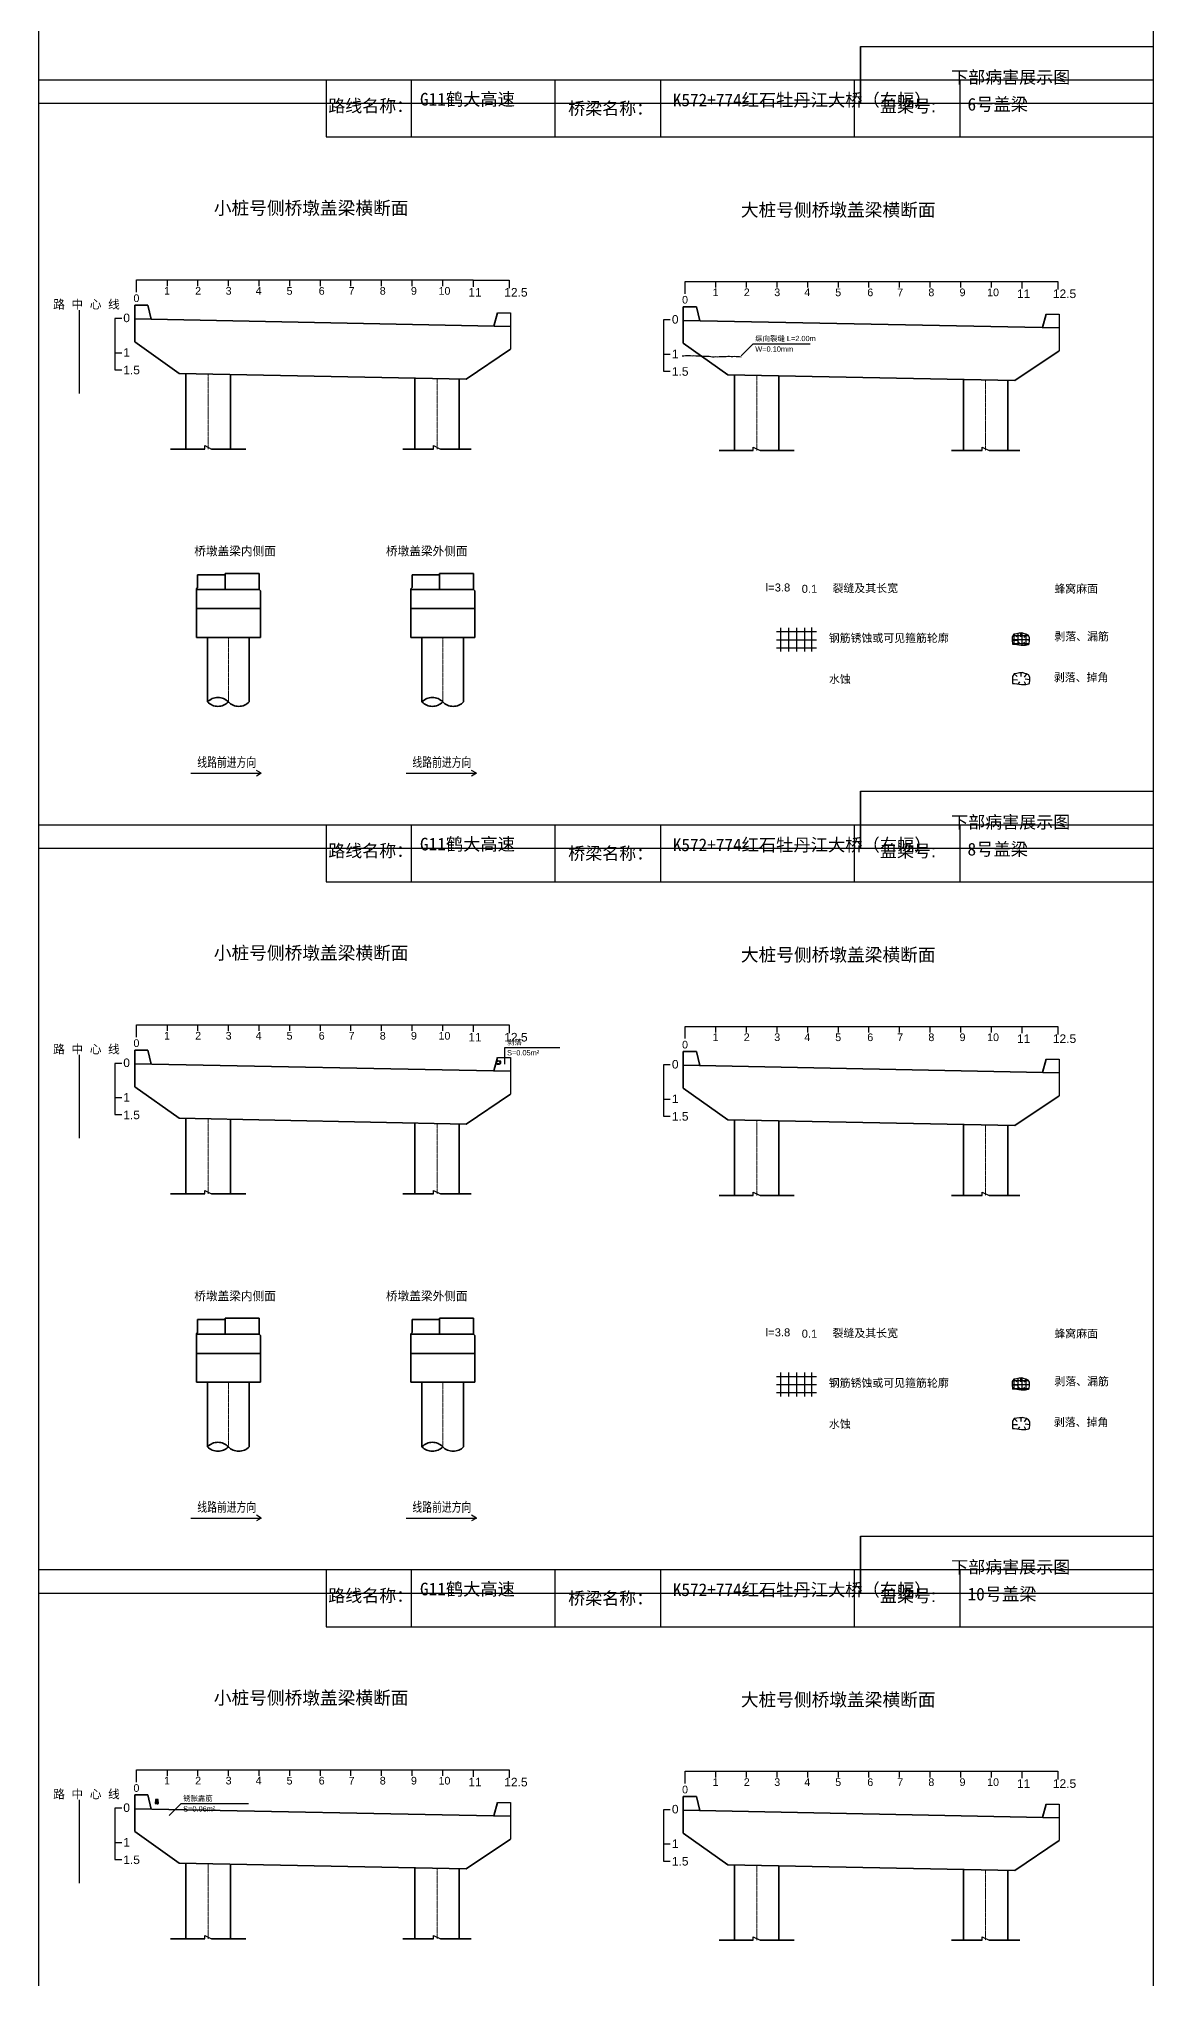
# Model space of a CAD drawing. Header units: millimetres. Extents: x 0 to 528, y -3530 to 23.
# Drawn here: x 0 to 528, y -2653 to -1734 of the extents above; entities that cross this region are included whole.
import ezdxf
from ezdxf.enums import TextEntityAlignment as Align

# ---------------------------------------------------------------- set-up
doc = ezdxf.new("R2010")
doc.units = ezdxf.units.MM
doc.linetypes.add('EBG_CENTER', pattern=[1.1, 0.8, -0.15, 0, -0.15])
doc.layers.add('Center', color=3, linetype='EBG_CENTER', lineweight=18)
doc.layers.add('中粗实线', color=4, linetype='Continuous', lineweight=35)
for name, color, linetype in [('图层1', 7, 'Continuous'), ('文字', 1, 'Continuous'), ('病害', 5, 'Continuous')]:
    doc.layers.add(name, color=color, linetype=linetype)
doc.styles.add('HAN', font='', dxfattribs={"width": 0.75})
doc.styles.get("Standard").update_dxf_attribs({"font": 'arial.ttf'})
doc.styles.get('HAN').set_extended_font_data('SimSun')

# ---------------------------------------------------------------- blocks, each defined once
blk = doc.blocks.new('88888')
for p, q in [((1243.215, -3599.279), (1245.415, -3599.279)), ((1245.415, -3599.279), (1245.261, -3599.19)), ((1245.415, -3599.279), (1245.261, -3599.367))]:
    blk.add_line(p, q)
at = {"layer": '文字', "color": 0, "style": 'HAN', "width": 0.75}
blk.add_text('线路前进方向', height=0.3, dxfattribs=at).set_placement((1244.335, -3599.082), align=Align.CENTER)
blk = doc.blocks.new('adfsd')
at = {"lineweight": -2, "ltscale": 0.5}
for p, q in [((1140.876, -3083.768), (1140.94, -3083.769)), ((1140.897, -3083.694), (1140.936, -3083.729)), ((1140.948, -3083.824), (1140.969, -3083.796)), ((1140.983, -3083.682), (1140.981, -3083.729)), ((1141.053, -3083.694), (1141.022, -3083.735)), ((1141.045, -3083.83), (1141.028, -3083.796)), ((1141.094, -3083.772), (1141.036, -3083.763))]:
    blk.add_line(p, q, dxfattribs=at)
blk.add_lwpolyline([(1141, -3083.682), (1140.967, -3083.682), (1140.934, -3083.69), (1140.897, -3083.694), (1140.876, -3083.727), (1140.876, -3083.768), (1140.88, -3083.818), (1140.905, -3083.818), (1140.991, -3083.83), (1141.045, -3083.83), (1141.078, -3083.822), (1141.09, -3083.814), (1141.094, -3083.772), (1141.094, -3083.735), (1141.078, -3083.707), (1141.053, -3083.694), (1141.033, -3083.69), (1141, -3083.678)], dxfattribs=at)

msp = doc.modelspace()

# ---------------------------------------------------------------- linework, layer by layer
at = {"color": 0}
for p, q in [((0, -1765), (0, -1400.76)), ((528.29, -1400.76), (528.29, -1765)), ((389.48, -1765), (389.48, -1737.92)), ((389.48, -1737.92), (528.29, -1737.92)), ((0, -1753.76), (528.29, -1753.76)), ((0, -2118), (0, -1753.76)), ((136.28, -1753.76), (136.28, -1780.84)), ((244.69, -1753.76), (244.69, -1780.84)), ((386.49, -1753.76), (386.49, -1780.84)), ((436.57, -1753.82), (436.57, -1780.9)), ((528.29, -1753.76), (528.29, -2118)), ((528.29, -1765), (0, -1765)), ((136.28, -1780.84), (528.29, -1780.84)), ((46.28, -1854.4), (46.28, -1848.6)), ((46.28, -1848.6), (60.79, -1848.6)), ((60.79, -1848.6), (60.79, -1851.5)), ((60.79, -1848.6), (75.3, -1848.6)), ((75.3, -1848.6), (89.8, -1848.6)), ((75.3, -1848.6), (75.3, -1851.5)), ((89.8, -1848.6), (104.31, -1848.6)), ((89.8, -1848.6), (89.8, -1851.5)), ((104.31, -1848.6), (118.82, -1848.6)), ((104.31, -1848.6), (104.31, -1851.5)), ((118.82, -1848.6), (133.32, -1848.6)), ((118.82, -1848.6), (118.82, -1851.5)), ((133.32, -1848.6), (147.83, -1848.6)), ((133.32, -1848.6), (133.32, -1851.5)), ((147.83, -1848.6), (162.34, -1848.6)), ((147.83, -1848.6), (147.83, -1851.5)), ((162.34, -1848.6), (176.84, -1848.6)), ((162.34, -1848.6), (162.34, -1851.5)), ((162.34, -1848.6), (173.94, -1848.6)), ((176.84, -1848.6), (191.35, -1848.6)), ((176.84, -1848.6), (176.84, -1851.5)), ((176.84, -1848.6), (179.74, -1848.6)), ((191.35, -1848.6), (205.85, -1848.6)), ((191.35, -1848.6), (191.35, -1851.5)), ((205.87, -1848.64), (205.87, -1851.89)), ((306.34, -1855.11), (306.34, -1849.3)), ((306.34, -1849.3), (320.85, -1849.3)), ((320.85, -1849.3), (320.85, -1852.2)), ((320.85, -1849.3), (335.36, -1849.3)), ((335.36, -1849.3), (349.86, -1849.3)), ((335.36, -1849.3), (335.36, -1852.2)), ((349.86, -1849.3), (364.37, -1849.3)), ((349.86, -1849.3), (349.86, -1852.2)), ((364.37, -1849.3), (378.88, -1849.3)), ((364.37, -1849.3), (364.37, -1852.2)), ((378.88, -1849.3), (393.38, -1849.3)), ((378.88, -1849.3), (378.88, -1852.2)), ((393.38, -1849.3), (407.89, -1849.3)), ((393.38, -1849.3), (393.38, -1852.2)), ((407.89, -1849.3), (422.39, -1849.3)), ((407.89, -1849.3), (407.89, -1852.2)), ((422.39, -1849.3), (436.9, -1849.3)), ((422.39, -1849.3), (422.39, -1852.2)), ((422.39, -1849.3), (434, -1849.3)), ((436.9, -1849.3), (451.41, -1849.3)), ((436.9, -1849.3), (436.9, -1852.2)), ((436.9, -1849.3), (439.8, -1849.3)), ((451.41, -1849.3), (465.91, -1849.3)), ((451.41, -1849.3), (451.41, -1852.2)), ((465.93, -1849.34), (465.93, -1852.59)), ((39.3, -1866.85), (36.06, -1866.85)), ((36.06, -1866.85), (36.06, -1891.15)), ((299.36, -1867.55), (296.12, -1867.55)), ((296.12, -1867.55), (296.12, -1891.85)), ((36.06, -1883.05), (39.3, -1883.05)), ((296.12, -1883.75), (299.36, -1883.75)), ((36.06, -1891.15), (39.3, -1891.15)), ((296.12, -1891.85), (299.36, -1891.85)), ((78.66, -1928.72), (78.66, -1927.1)), ((187.17, -1928.72), (187.17, -1927.1)), ((338.72, -1929.43), (338.72, -1927.81)), ((447.23, -1929.43), (447.23, -1927.81)), ((389.48, -2118), (389.48, -2090.92)), ((389.48, -2090.92), (528.29, -2090.92)), ((0, -2106.76), (528.29, -2106.76)), ((0, -2471), (0, -2106.76)), ((136.28, -2106.76), (136.28, -2133.84)), ((244.69, -2106.76), (244.69, -2133.84)), ((386.49, -2106.76), (386.49, -2133.84)), ((436.57, -2106.82), (436.57, -2133.9)), ((528.29, -2106.76), (528.29, -2471)), ((528.29, -2118), (0, -2118)), ((136.28, -2133.84), (528.29, -2133.84)), ((46.28, -2207.4), (46.28, -2201.6)), ((46.28, -2201.6), (60.79, -2201.6)), ((60.79, -2201.6), (60.79, -2204.5)), ((60.79, -2201.6), (75.3, -2201.6)), ((75.3, -2201.6), (89.8, -2201.6)), ((75.3, -2201.6), (75.3, -2204.5)), ((89.8, -2201.6), (104.31, -2201.6)), ((89.8, -2201.6), (89.8, -2204.5)), ((104.31, -2201.6), (118.82, -2201.6)), ((104.31, -2201.6), (104.31, -2204.5)), ((118.82, -2201.6), (133.32, -2201.6)), ((118.82, -2201.6), (118.82, -2204.5)), ((133.32, -2201.6), (147.83, -2201.6)), ((133.32, -2201.6), (133.32, -2204.5)), ((147.83, -2201.6), (162.34, -2201.6)), ((147.83, -2201.6), (147.83, -2204.5)), ((162.34, -2201.6), (176.84, -2201.6)), ((162.34, -2201.6), (162.34, -2204.5)), ((162.34, -2201.6), (173.94, -2201.6)), ((176.84, -2201.6), (191.35, -2201.6)), ((176.84, -2201.6), (176.84, -2204.5)), ((176.84, -2201.6), (179.74, -2201.6)), ((191.35, -2201.6), (205.85, -2201.6)), ((191.35, -2201.6), (191.35, -2204.5)), ((205.87, -2201.64), (205.87, -2204.89)), ((306.34, -2208.11), (306.34, -2202.3)), ((306.34, -2202.3), (320.85, -2202.3)), ((320.85, -2202.3), (320.85, -2205.2)), ((320.85, -2202.3), (335.36, -2202.3)), ((335.36, -2202.3), (349.86, -2202.3)), ((335.36, -2202.3), (335.36, -2205.2)), ((349.86, -2202.3), (364.37, -2202.3)), ((349.86, -2202.3), (349.86, -2205.2)), ((364.37, -2202.3), (378.88, -2202.3)), ((364.37, -2202.3), (364.37, -2205.2)), ((378.88, -2202.3), (393.38, -2202.3)), ((378.88, -2202.3), (378.88, -2205.2)), ((393.38, -2202.3), (407.89, -2202.3)), ((393.38, -2202.3), (393.38, -2205.2)), ((407.89, -2202.3), (422.39, -2202.3)), ((407.89, -2202.3), (407.89, -2205.2)), ((422.39, -2202.3), (436.9, -2202.3)), ((422.39, -2202.3), (422.39, -2205.2)), ((422.39, -2202.3), (434, -2202.3)), ((436.9, -2202.3), (451.41, -2202.3)), ((436.9, -2202.3), (436.9, -2205.2)), ((436.9, -2202.3), (439.8, -2202.3)), ((451.41, -2202.3), (465.91, -2202.3)), ((451.41, -2202.3), (451.41, -2205.2)), ((465.93, -2202.34), (465.93, -2205.59)), ((39.3, -2219.85), (36.06, -2219.85)), ((36.06, -2219.85), (36.06, -2244.15)), ((299.36, -2220.55), (296.12, -2220.55)), ((296.12, -2220.55), (296.12, -2244.85)), ((36.06, -2236.05), (39.3, -2236.05)), ((296.12, -2236.75), (299.36, -2236.75)), ((36.06, -2244.15), (39.3, -2244.15)), ((296.12, -2244.85), (299.36, -2244.85)), ((78.66, -2281.72), (78.66, -2280.1)), ((187.17, -2281.72), (187.17, -2280.1)), ((338.72, -2282.43), (338.72, -2280.81)), ((447.23, -2282.43), (447.23, -2280.81)), ((389.48, -2471), (389.48, -2443.92)), ((389.48, -2443.92), (528.29, -2443.92)), ((0, -2459.76), (528.29, -2459.76)), ((0, -2824), (0, -2459.76)), ((136.28, -2459.76), (136.28, -2486.84)), ((244.69, -2459.76), (244.69, -2486.84)), ((386.49, -2459.76), (386.49, -2486.84)), ((436.57, -2459.82), (436.57, -2486.9)), ((528.29, -2459.76), (528.29, -2824)), ((528.29, -2471), (0, -2471)), ((136.28, -2486.84), (528.29, -2486.84)), ((46.28, -2560.4), (46.28, -2554.6)), ((46.28, -2554.6), (60.79, -2554.6)), ((60.79, -2554.6), (60.79, -2557.5)), ((60.79, -2554.6), (75.3, -2554.6)), ((75.3, -2554.6), (89.8, -2554.6)), ((75.3, -2554.6), (75.3, -2557.5)), ((89.8, -2554.6), (104.31, -2554.6)), ((89.8, -2554.6), (89.8, -2557.5)), ((104.31, -2554.6), (118.82, -2554.6)), ((104.31, -2554.6), (104.31, -2557.5)), ((118.82, -2554.6), (133.32, -2554.6)), ((118.82, -2554.6), (118.82, -2557.5)), ((133.32, -2554.6), (147.83, -2554.6)), ((133.32, -2554.6), (133.32, -2557.5)), ((147.83, -2554.6), (162.34, -2554.6)), ((147.83, -2554.6), (147.83, -2557.5)), ((162.34, -2554.6), (176.84, -2554.6)), ((162.34, -2554.6), (162.34, -2557.5)), ((162.34, -2554.6), (173.94, -2554.6)), ((176.84, -2554.6), (191.35, -2554.6)), ((176.84, -2554.6), (176.84, -2557.5)), ((176.84, -2554.6), (179.74, -2554.6)), ((191.35, -2554.6), (205.85, -2554.6)), ((191.35, -2554.6), (191.35, -2557.5)), ((205.87, -2554.64), (205.87, -2557.89)), ((306.34, -2561.11), (306.34, -2555.3)), ((306.34, -2555.3), (320.85, -2555.3)), ((320.85, -2555.3), (320.85, -2558.2)), ((320.85, -2555.3), (335.36, -2555.3)), ((335.36, -2555.3), (349.86, -2555.3)), ((335.36, -2555.3), (335.36, -2558.2)), ((349.86, -2555.3), (364.37, -2555.3)), ((349.86, -2555.3), (349.86, -2558.2)), ((364.37, -2555.3), (378.88, -2555.3)), ((364.37, -2555.3), (364.37, -2558.2)), ((378.88, -2555.3), (393.38, -2555.3)), ((378.88, -2555.3), (378.88, -2558.2)), ((393.38, -2555.3), (407.89, -2555.3)), ((393.38, -2555.3), (393.38, -2558.2)), ((407.89, -2555.3), (422.39, -2555.3)), ((407.89, -2555.3), (407.89, -2558.2)), ((422.39, -2555.3), (436.9, -2555.3)), ((422.39, -2555.3), (422.39, -2558.2)), ((422.39, -2555.3), (434, -2555.3)), ((436.9, -2555.3), (451.41, -2555.3)), ((436.9, -2555.3), (436.9, -2558.2)), ((436.9, -2555.3), (439.8, -2555.3)), ((451.41, -2555.3), (465.91, -2555.3)), ((451.41, -2555.3), (451.41, -2558.2)), ((465.93, -2555.34), (465.93, -2558.59)), ((39.3, -2572.85), (36.06, -2572.85)), ((36.06, -2572.85), (36.06, -2597.15)), ((299.36, -2573.55), (296.12, -2573.55)), ((296.12, -2573.55), (296.12, -2597.85)), ((36.06, -2589.05), (39.3, -2589.05)), ((296.12, -2589.75), (299.36, -2589.75)), ((36.06, -2597.15), (39.3, -2597.15)), ((296.12, -2597.85), (299.36, -2597.85)), ((78.66, -2634.72), (78.66, -2633.1)), ((187.17, -2634.72), (187.17, -2633.1)), ((338.72, -2635.43), (338.72, -2633.81)), ((447.23, -2635.43), (447.23, -2633.81))]:
    msp.add_line(p, q, dxfattribs=at)
for p, q in [((205.87, -1848.64), (223.01, -1848.64)), ((223.01, -1848.64), (223.01, -1852.46)), ((465.93, -1849.34), (483.07, -1849.34)), ((483.07, -1849.34), (483.07, -1853.17)), ((217.41, -1864.13), (223.61, -1864.13)), ((223.61, -1864.13), (223.61, -1870.6)), ((477.47, -1864.83), (483.67, -1864.83)), ((483.67, -1864.83), (483.67, -1871.31)), ((223.61, -1870.6), (223.61, -1881.45)), ((483.67, -1871.31), (483.67, -1882.16)), ((78.66, -1927.1), (81.9, -1928.72)), ((187.17, -1927.1), (190.41, -1928.72)), ((338.72, -1927.81), (341.96, -1929.43)), ((447.23, -1927.81), (450.47, -1929.43)), ((205.87, -2201.64), (223.01, -2201.64)), ((223.01, -2201.64), (223.01, -2205.46)), ((465.93, -2202.34), (483.07, -2202.34)), ((483.07, -2202.34), (483.07, -2206.17)), ((217.41, -2217.13), (223.61, -2217.13)), ((223.61, -2217.13), (223.61, -2223.6)), ((223.61, -2223.6), (223.61, -2234.45)), ((477.47, -2217.83), (483.67, -2217.83)), ((483.67, -2217.83), (483.67, -2224.31)), ((483.67, -2224.31), (483.67, -2235.16)), ((78.66, -2280.1), (81.9, -2281.72)), ((187.17, -2280.1), (190.41, -2281.72)), ((338.72, -2280.81), (341.96, -2282.43)), ((447.23, -2280.81), (450.47, -2282.43)), ((205.87, -2554.64), (223.01, -2554.64)), ((223.01, -2554.64), (223.01, -2558.46)), ((465.93, -2555.34), (483.07, -2555.34)), ((483.07, -2555.34), (483.07, -2559.17)), ((217.41, -2570.13), (223.61, -2570.13)), ((223.61, -2570.13), (223.61, -2576.6)), ((477.47, -2570.83), (483.67, -2570.83)), ((483.67, -2570.83), (483.67, -2577.31)), ((223.61, -2576.6), (223.61, -2587.45)), ((483.67, -2577.31), (483.67, -2588.16)), ((78.66, -2633.1), (81.9, -2634.72)), ((187.17, -2633.1), (190.41, -2634.72)), ((338.72, -2633.81), (341.96, -2635.43)), ((447.23, -2633.81), (450.47, -2635.43))]:
    msp.add_line(p, q)
at = {"color": 1}
for p, q in [((19.16, -1862.85), (19.16, -1902.35)), ((349.74, -2015.26), (368.7, -2015.26)), ((349.74, -2019.06), (368.7, -2019.06)), ((351.64, -2013.37), (351.64, -2024.74)), ((355.43, -2013.37), (355.43, -2024.74)), ((359.22, -2013.37), (359.22, -2024.74)), ((363.01, -2013.37), (363.01, -2024.74)), ((366.26, -2013.34), (366.26, -2024.72)), ((461.36, -2018.97), (469.63, -2018.97)), ((461.5, -2020.87), (469.48, -2020.87)), ((461.75, -2017.08), (469.1, -2017.08)), ((462.28, -2016.43), (462.28, -2021.12)), ((464.18, -2016.13), (464.18, -2021.37)), ((466.07, -2016.13), (466.07, -2021.59)), ((467.97, -2016.43), (467.97, -2021.54)), ((349.74, -2022.85), (368.7, -2022.85)), ((19.16, -2215.85), (19.16, -2255.35)), ((349.74, -2368.26), (368.7, -2368.26)), ((351.64, -2366.37), (351.64, -2377.74)), ((355.43, -2366.37), (355.43, -2377.74)), ((359.22, -2366.37), (359.22, -2377.74)), ((363.01, -2366.37), (363.01, -2377.74)), ((366.26, -2366.34), (366.26, -2377.72)), ((461.75, -2370.08), (469.1, -2370.08)), ((462.28, -2369.43), (462.28, -2374.12)), ((464.18, -2369.13), (464.18, -2374.37)), ((466.07, -2369.13), (466.07, -2374.59)), ((467.97, -2369.43), (467.97, -2374.54)), ((349.74, -2372.06), (368.7, -2372.06)), ((349.74, -2375.85), (368.7, -2375.85)), ((461.36, -2371.97), (469.63, -2371.97)), ((461.5, -2373.87), (469.48, -2373.87)), ((19.16, -2568.85), (19.16, -2608.35)), ((55.2, -2568.9), (56.8, -2568.9)), ((55.2, -2569.5), (56.8, -2569.5)), ((55.2, -2570.1), (56.8, -2570.1)), ((55.6, -2570.7), (55.6, -2568.3)), ((56, -2570.7), (56, -2568.3)), ((56.4, -2570.7), (56.4, -2568.3))]:
    msp.add_line(p, q, dxfattribs=at)
at = {"color": 7}
for p, q in [((216.71, -2219.31), (217.32, -2219.4)), ((217.14, -2220.13), (217.47, -2219.7)), ((217.23, -2218.7), (217.4, -2219.06)), ((217.87, -2220.26), (217.9, -2219.77)), ((218.24, -2218.76), (218.02, -2219.06)), ((219, -2219.35), (218.32, -2219.34)), ((218.78, -2220.13), (218.37, -2219.77)), ((55.2, -2570.25), (55.67, -2570.26)), ((55.35, -2569.7), (55.64, -2569.96)), ((55.73, -2570.65), (55.88, -2570.45)), ((55.98, -2569.61), (55.97, -2569.96)), ((56.5, -2569.7), (56.27, -2570)), ((56.44, -2570.7), (56.31, -2570.45)), ((56.8, -2570.28), (56.37, -2570.21))]:
    msp.add_line(p, q, dxfattribs=at)
at = {"color": 0}
for points in [[(0, -1400.76), (528.29, -1400.76), (528.29, -1765), (0, -1765)], [(0, -1753.76), (528.29, -1753.76), (528.29, -2118), (0, -2118)], [(0, -2106.76), (528.29, -2106.76), (528.29, -2471), (0, -2471)], [(0, -2459.76), (528.29, -2459.76), (528.29, -2824), (0, -2824)]]:
    msp.add_lwpolyline(points, dxfattribs=at)
at = {"color": 7}
for points in [[(333, -1884.5), (338.66, -1878.84), (365.66, -1878.84)], [(305, -1884.54), (305.8, -1884.55), (306.6, -1884.38), (307.4, -1884.41), (308.2, -1884.4), (309, -1884.38), (309.8, -1884.53), (310.6, -1884.46), (311.4, -1884.5), (312.2, -1884.5), (313, -1884.62), (313.8, -1884.7), (314.6, -1884.63), (315.4, -1884.78), (316.2, -1884.75), (317, -1884.75), (317.8, -1884.78), (318.6, -1884.93), (319.4, -1884.95), (320.2, -1884.97), (321, -1884.93), (321.8, -1884.96), (322.6, -1884.81), (323.4, -1884.88), (324.2, -1884.86), (325, -1884.85), (325.8, -1884.79), (326.6, -1884.67), (327.4, -1884.68), (328.2, -1884.81), (329, -1884.8), (329.8, -1884.71), (330.6, -1884.8), (331.4, -1884.85), (332.2, -1884.92), (333, -1884.99)], [(221, -2220.3), (221, -2212.3), (247, -2212.3)], [(217.7, -2220.26), (218.05, -2220.26), (218.39, -2220.17), (218.78, -2220.13), (219, -2219.78), (219, -2219.35), (218.96, -2218.83), (218.7, -2218.83), (217.79, -2218.7), (217.23, -2218.7), (216.88, -2218.79), (216.75, -2218.87), (216.71, -2219.31), (216.71, -2219.69), (216.88, -2220), (217.14, -2220.13), (217.36, -2220.17), (217.7, -2220.3)], [(56.11, -2569.61), (55.86, -2569.61), (55.62, -2569.67), (55.35, -2569.7), (55.2, -2569.95), (55.2, -2570.25), (55.23, -2570.61), (55.41, -2570.61), (56.05, -2570.7), (56.44, -2570.7), (56.68, -2570.64), (56.77, -2570.58), (56.8, -2570.28), (56.8, -2570.01), (56.68, -2569.8), (56.5, -2569.7), (56.35, -2569.67), (56.11, -2569.58)], [(61.8, -2576.3), (67.46, -2570.64), (99.46, -2570.64)]]:
    msp.add_lwpolyline(points, dxfattribs=at)
at = {"layer": 'Center', "color": 1}
for p, q in [((80.28, -1893.16), (80.28, -1928.72)), ((188.79, -1895.33), (188.79, -1928.72)), ((340.34, -1893.87), (340.34, -1929.43)), ((448.85, -1896.04), (448.85, -1929.43)), ((89.87, -2017.99), (89.87, -2048.55)), ((191.5, -2017.99), (191.5, -2048.55)), ((80.28, -2246.16), (80.28, -2281.72)), ((188.79, -2248.33), (188.79, -2281.72)), ((340.34, -2246.87), (340.34, -2282.43)), ((448.85, -2249.04), (448.85, -2282.43)), ((89.87, -2370.99), (89.87, -2401.55)), ((191.5, -2370.99), (191.5, -2401.55)), ((80.28, -2599.16), (80.28, -2634.72)), ((340.34, -2599.87), (340.34, -2635.43)), ((188.79, -2601.33), (188.79, -2634.72)), ((448.85, -2602.04), (448.85, -2635.43))]:
    msp.add_line(p, q, dxfattribs=at)
at = {"layer": '中粗实线', "color": 0}
for p, q in [((45.46, -1867.04), (45.46, -1860.56)), ((45.46, -1860.56), (51.66, -1860.56)), ((51.66, -1860.56), (53.28, -1867.2)), ((217.41, -1864.13), (215.79, -1870.45)), ((305.52, -1867.74), (305.52, -1861.26)), ((305.52, -1861.26), (311.72, -1861.26)), ((311.72, -1861.26), (313.34, -1867.9)), ((477.47, -1864.83), (475.85, -1871.15)), ((45.46, -1867.04), (45.46, -1877.89)), ((223.61, -1870.6), (45.46, -1867.04)), ((305.52, -1867.74), (305.52, -1878.59)), ((483.67, -1871.31), (305.52, -1867.74)), ((45.46, -1877.89), (66.51, -1892.89)), ((202.55, -1895.61), (223.61, -1881.45)), ((305.52, -1878.59), (326.57, -1893.59)), ((462.61, -1896.31), (483.67, -1882.16)), ((202.55, -1895.61), (66.51, -1892.89)), ((69.75, -1892.95), (69.75, -1928.72)), ((90.81, -1893.37), (90.81, -1928.72)), ((178.26, -1895.12), (178.26, -1928.72)), ((199.32, -1895.54), (199.32, -1928.72)), ((462.61, -1896.31), (326.57, -1893.59)), ((329.81, -1893.65), (329.81, -1929.43)), ((350.87, -1894.08), (350.87, -1929.43)), ((438.32, -1895.82), (438.32, -1929.43)), ((459.38, -1896.25), (459.38, -1929.43)), ((78.66, -1928.72), (62.47, -1928.72)), ((98.1, -1928.72), (81.9, -1928.72)), ((187.17, -1928.72), (172.59, -1928.72)), ((204.98, -1928.72), (190.41, -1928.72)), ((338.72, -1929.43), (322.52, -1929.43)), ((358.15, -1929.43), (341.96, -1929.43)), ((447.23, -1929.43), (432.65, -1929.43)), ((465.04, -1929.43), (450.47, -1929.43)), ((75.31, -1994.33), (74.7, -1994.94)), ((75.31, -1988.26), (88.35, -1988.26)), ((75.31, -1988.26), (75.31, -1994.33)), ((88.35, -1987.66), (104.43, -1987.66)), ((88.35, -1987.66), (88.35, -1995.24)), ((104.43, -1987.66), (104.43, -1995.24)), ((176.93, -1994.33), (176.33, -1994.94)), ((176.93, -1988.26), (189.98, -1988.26)), ((176.93, -1988.26), (176.93, -1994.33)), ((189.98, -1987.66), (206.06, -1987.66)), ((189.98, -1987.66), (189.98, -1995.24)), ((206.06, -1987.66), (206.06, -1995.24)), ((74.7, -2017.99), (74.7, -1994.94)), ((74.7, -1995.24), (104.43, -1995.24)), ((104.43, -1995.24), (105.04, -1995.85)), ((105.04, -2017.99), (105.04, -1995.85)), ((176.33, -2017.99), (176.33, -1994.94)), ((176.33, -1995.24), (206.06, -1995.24)), ((206.06, -1995.24), (206.66, -1995.85)), ((206.66, -2017.99), (206.66, -1995.85)), ((74.7, -2004.34), (105.04, -2004.34)), ((176.33, -2004.34), (206.66, -2004.34)), ((74.7, -2017.99), (105.04, -2017.99)), ((80.01, -2017.99), (80.01, -2048.55)), ((99.73, -2017.99), (99.73, -2048.55)), ((176.33, -2017.99), (206.66, -2017.99)), ((181.64, -2017.99), (181.64, -2048.55)), ((201.36, -2017.99), (201.36, -2048.55)), ((45.46, -2220.04), (45.46, -2213.56)), ((45.46, -2213.56), (51.66, -2213.56)), ((51.66, -2213.56), (53.28, -2220.2)), ((305.52, -2220.74), (305.52, -2214.26)), ((305.52, -2214.26), (311.72, -2214.26)), ((311.72, -2214.26), (313.34, -2220.9)), ((45.46, -2220.04), (45.46, -2230.89)), ((223.61, -2223.6), (45.46, -2220.04)), ((217.41, -2217.13), (215.79, -2223.45)), ((305.52, -2220.74), (305.52, -2231.59)), ((483.67, -2224.31), (305.52, -2220.74)), ((477.47, -2217.83), (475.85, -2224.15)), ((45.46, -2230.89), (66.51, -2245.89)), ((305.52, -2231.59), (326.57, -2246.59)), ((202.55, -2248.61), (223.61, -2234.45)), ((462.61, -2249.31), (483.67, -2235.16)), ((202.55, -2248.61), (66.51, -2245.89)), ((69.75, -2245.95), (69.75, -2281.72)), ((90.81, -2246.37), (90.81, -2281.72)), ((178.26, -2248.12), (178.26, -2281.72)), ((199.32, -2248.54), (199.32, -2281.72)), ((462.61, -2249.31), (326.57, -2246.59)), ((329.81, -2246.65), (329.81, -2282.43)), ((350.87, -2247.08), (350.87, -2282.43)), ((438.32, -2248.82), (438.32, -2282.43)), ((459.38, -2249.25), (459.38, -2282.43)), ((78.66, -2281.72), (62.47, -2281.72)), ((98.1, -2281.72), (81.9, -2281.72)), ((187.17, -2281.72), (172.59, -2281.72)), ((204.98, -2281.72), (190.41, -2281.72)), ((338.72, -2282.43), (322.52, -2282.43)), ((358.15, -2282.43), (341.96, -2282.43)), ((447.23, -2282.43), (432.65, -2282.43)), ((465.04, -2282.43), (450.47, -2282.43)), ((75.31, -2341.26), (88.35, -2341.26)), ((75.31, -2341.26), (75.31, -2347.33)), ((88.35, -2340.66), (104.43, -2340.66)), ((88.35, -2340.66), (88.35, -2348.24)), ((104.43, -2340.66), (104.43, -2348.24)), ((176.93, -2341.26), (189.98, -2341.26)), ((176.93, -2341.26), (176.93, -2347.33)), ((189.98, -2340.66), (206.06, -2340.66)), ((189.98, -2340.66), (189.98, -2348.24)), ((206.06, -2340.66), (206.06, -2348.24)), ((75.31, -2347.33), (74.7, -2347.94)), ((74.7, -2370.99), (74.7, -2347.94)), ((74.7, -2348.24), (104.43, -2348.24)), ((104.43, -2348.24), (105.04, -2348.85)), ((105.04, -2370.99), (105.04, -2348.85)), ((176.93, -2347.33), (176.33, -2347.94)), ((176.33, -2370.99), (176.33, -2347.94)), ((176.33, -2348.24), (206.06, -2348.24)), ((206.06, -2348.24), (206.66, -2348.85)), ((206.66, -2370.99), (206.66, -2348.85)), ((74.7, -2357.34), (105.04, -2357.34)), ((176.33, -2357.34), (206.66, -2357.34)), ((74.7, -2370.99), (105.04, -2370.99)), ((80.01, -2370.99), (80.01, -2401.55)), ((99.73, -2370.99), (99.73, -2401.55)), ((176.33, -2370.99), (206.66, -2370.99)), ((181.64, -2370.99), (181.64, -2401.55)), ((201.36, -2370.99), (201.36, -2401.55)), ((45.46, -2573.04), (45.46, -2566.56)), ((45.46, -2566.56), (51.66, -2566.56)), ((45.46, -2573.04), (45.46, -2583.89)), ((223.61, -2576.6), (45.46, -2573.04)), ((51.66, -2566.56), (53.28, -2573.2)), ((217.41, -2570.13), (215.79, -2576.45)), ((305.52, -2573.74), (305.52, -2567.26)), ((305.52, -2567.26), (311.72, -2567.26)), ((311.72, -2567.26), (313.34, -2573.9)), ((477.47, -2570.83), (475.85, -2577.15)), ((305.52, -2573.74), (305.52, -2584.59)), ((483.67, -2577.31), (305.52, -2573.74)), ((45.46, -2583.89), (66.51, -2598.89)), ((202.55, -2601.61), (223.61, -2587.45)), ((305.52, -2584.59), (326.57, -2599.59)), ((462.61, -2602.31), (483.67, -2588.16)), ((202.55, -2601.61), (66.51, -2598.89)), ((69.75, -2598.95), (69.75, -2634.72)), ((90.81, -2599.37), (90.81, -2634.72)), ((462.61, -2602.31), (326.57, -2599.59)), ((329.81, -2599.65), (329.81, -2635.43)), ((350.87, -2600.08), (350.87, -2635.43)), ((178.26, -2601.12), (178.26, -2634.72)), ((199.32, -2601.54), (199.32, -2634.72)), ((438.32, -2601.82), (438.32, -2635.43)), ((459.38, -2602.25), (459.38, -2635.43)), ((78.66, -2634.72), (62.47, -2634.72)), ((98.1, -2634.72), (81.9, -2634.72)), ((187.17, -2634.72), (172.59, -2634.72)), ((204.98, -2634.72), (190.41, -2634.72)), ((338.72, -2635.43), (322.52, -2635.43)), ((358.15, -2635.43), (341.96, -2635.43)), ((447.23, -2635.43), (432.65, -2635.43)), ((465.04, -2635.43), (450.47, -2635.43))]:
    msp.add_line(p, q, dxfattribs=at)
for centre, start, end in [((84.94, -2053.22), 43.44342, 136.55658), ((84.94, -2043.89), 223.44342, 316.55658), ((94.8, -2043.89), 223.44342, 316.55658), ((186.57, -2053.22), 43.44342, 136.55658), ((186.57, -2043.89), 223.44342, 316.55658), ((196.43, -2043.89), 223.44342, 316.55658), ((84.94, -2406.22), 43.44342, 136.55658), ((84.94, -2396.89), 223.44342, 316.55658), ((94.8, -2396.89), 223.44342, 316.55658), ((186.57, -2406.22), 43.44342, 136.55658), ((186.57, -2396.89), 223.44342, 316.55658), ((196.43, -2396.89), 223.44342, 316.55658)]:
    msp.add_arc(centre, 6.79, start, end, dxfattribs=at)
at = {"layer": '病害', "color": 5}
for p, q in [((389.48, -1737.92), (528.29, -1737.92)), ((389.48, -1737.92), (389.48, -1765)), ((528.29, -1737.92), (528.29, -1765)), ((136.28, -1753.76), (136.28, -1780.84)), ((244.69, -1753.76), (244.69, -1780.84)), ((386.49, -1753.76), (386.49, -1780.84)), ((528.29, -1753.76), (528.29, -1780.84)), ((136.28, -1780.84), (385.94, -1780.84)), ((385.94, -1780.84), (528.29, -1780.84)), ((389.48, -2090.92), (528.29, -2090.92)), ((389.48, -2090.92), (389.48, -2118)), ((528.29, -2090.92), (528.29, -2118)), ((136.28, -2106.76), (136.28, -2133.84)), ((244.69, -2106.76), (244.69, -2133.84)), ((386.49, -2106.76), (386.49, -2133.84)), ((528.29, -2106.76), (528.29, -2133.84)), ((136.28, -2133.84), (385.94, -2133.84)), ((385.94, -2133.84), (528.29, -2133.84)), ((389.48, -2443.92), (528.29, -2443.92)), ((389.48, -2443.92), (389.48, -2471)), ((528.29, -2443.92), (528.29, -2471)), ((136.28, -2459.76), (136.28, -2486.84)), ((244.69, -2459.76), (244.69, -2486.84)), ((386.49, -2459.76), (386.49, -2486.84)), ((528.29, -2459.76), (528.29, -2486.84)), ((136.28, -2486.84), (385.94, -2486.84)), ((385.94, -2486.84), (528.29, -2486.84))]:
    msp.add_line(p, q, dxfattribs=at)
at = {"layer": '病害', "color": 0}
for p, q in [((176.54, -1753.76), (176.54, -1780.84)), ((294.76, -1753.76), (294.76, -1780.84)), ((176.54, -2106.76), (176.54, -2133.84)), ((294.76, -2106.76), (294.76, -2133.84)), ((176.54, -2459.76), (176.54, -2486.84)), ((294.76, -2459.76), (294.76, -2486.84))]:
    msp.add_line(p, q, dxfattribs=at)

# ---------------------------------------------------------------- block references
for name, p, xscale, yscale, zscale in [('adfsd', (-42801.42, 114919.3), 37.92066608813975, 37.92066608813975, 37.92066608813975), ('adfsd', (-42801.27, 114900.53), 37.92066608813975, 37.92066608813975, 37.92066608813975), ('88888', (-18785.32, 52512.47), 15.16826643525591, 15.16826643525591, 15.16826643525591), ('88888', (-18683.32, 52512.47), 15.16826643525591, 15.16826643525591, 15.16826643525591), ('adfsd', (-42801.42, 114566.3), 37.92066608813975, 37.92066608813975, 37.92066608813975), ('adfsd', (-42801.27, 114547.53), 37.92066608813975, 37.92066608813975, 37.92066608813975), ('88888', (-18785.32, 52159.47), 15.16826643525591, 15.16826643525591, 15.16826643525591), ('88888', (-18683.32, 52159.47), 15.16826643525591, 15.16826643525591, 15.16826643525591)]:
    msp.add_blockref(name, p, dxfattribs=dict(xscale=xscale, yscale=yscale, zscale=zscale))

# ---------------------------------------------------------------- texts
for s, height, p in [('0', 3.63, (44.88, -1859.07)), ('1', 3.63, (59.38, -1855.55)), ('2', 3.63, (74.14, -1855.55)), ('3', 3.63, (88.58, -1855.55)), ('4', 3.63, (102.82, -1855.55)), ('5', 3.63, (117.48, -1855.59)), ('6', 3.63, (132.7, -1855.59)), ('7', 3.63, (146.89, -1855.59)), ('8', 3.63, (161.64, -1855.59)), ('9', 3.63, (176.42, -1855.59)), ('10', 3.627, (189.49, -1855.59)), ('11', 4.071, (203.64, -1856.48)), ('12.5', 4.071, (220.65, -1856.48)), ('0', 3.63, (304.94, -1859.78)), ('1', 3.63, (319.44, -1856.25)), ('2', 3.63, (334.2, -1856.25)), ('3', 3.63, (348.64, -1856.25)), ('4', 3.63, (362.88, -1856.25)), ('5', 3.63, (377.54, -1856.29)), ('6', 3.63, (392.76, -1856.29)), ('7', 3.63, (406.94, -1856.29)), ('8', 3.63, (421.7, -1856.29)), ('9', 3.63, (436.48, -1856.29)), ('10', 3.627, (449.55, -1856.29)), ('11', 4.071, (463.7, -1857.18)), ('12.5', 4.071, (480.71, -1857.18)), ('路  中  心  线', 4.049, (6.85, -1862.19)), ('0', 4.05, (40.07, -1868.59)), ('0', 4.05, (300.13, -1869.29)), ('1', 4.05, (40.07, -1884.97)), ('1', 4.05, (300.13, -1885.67)), ('1.5', 4.049, (40.07, -1893.29)), ('1.5', 4.049, (300.13, -1893.99)), ('1', 3.63, (59.38, -2208.55)), ('2', 3.63, (74.14, -2208.55)), ('3', 3.63, (88.58, -2208.55)), ('4', 3.63, (102.82, -2208.55)), ('5', 3.63, (117.48, -2208.59)), ('6', 3.63, (132.7, -2208.59)), ('7', 3.63, (146.89, -2208.59)), ('8', 3.63, (161.64, -2208.59)), ('9', 3.63, (176.42, -2208.59)), ('10', 3.627, (189.49, -2208.59)), ('11', 4.071, (203.64, -2209.48)), ('12.5', 4.071, (220.65, -2209.48)), ('1', 3.63, (319.44, -2209.25)), ('2', 3.63, (334.2, -2209.25)), ('3', 3.63, (348.64, -2209.25)), ('4', 3.63, (362.88, -2209.25)), ('5', 3.63, (377.54, -2209.29)), ('6', 3.63, (392.76, -2209.29)), ('7', 3.63, (406.94, -2209.29)), ('8', 3.63, (421.7, -2209.29)), ('9', 3.63, (436.48, -2209.29)), ('10', 3.627, (449.55, -2209.29)), ('路  中  心  线', 4.049, (6.85, -2215.19)), ('0', 3.63, (44.88, -2212.07)), ('0', 3.63, (304.94, -2212.78)), ('11', 4.071, (463.7, -2210.18)), ('12.5', 4.071, (480.71, -2210.18)), ('0', 4.05, (40.07, -2221.59)), ('0', 4.05, (300.13, -2222.29)), ('1', 4.05, (40.07, -2237.97)), ('1.5', 4.049, (40.07, -2246.29)), ('1', 4.05, (300.13, -2238.67)), ('1.5', 4.049, (300.13, -2246.99)), ('路  中  心  线', 4.049, (6.85, -2568.19)), ('0', 3.63, (44.88, -2565.07)), ('1', 3.63, (59.38, -2561.55)), ('2', 3.63, (74.14, -2561.55)), ('3', 3.63, (88.58, -2561.55)), ('4', 3.63, (102.82, -2561.55)), ('5', 3.63, (117.48, -2561.59)), ('6', 3.63, (132.7, -2561.59)), ('7', 3.63, (146.89, -2561.59)), ('8', 3.63, (161.64, -2561.59)), ('9', 3.63, (176.42, -2561.59)), ('10', 3.627, (189.49, -2561.59)), ('11', 4.071, (203.64, -2562.48)), ('12.5', 4.071, (220.65, -2562.48)), ('0', 3.63, (304.94, -2565.78)), ('1', 3.63, (319.44, -2562.25)), ('2', 3.63, (334.2, -2562.25)), ('3', 3.63, (348.64, -2562.25)), ('4', 3.63, (362.88, -2562.25)), ('5', 3.63, (377.54, -2562.29)), ('6', 3.63, (392.76, -2562.29)), ('7', 3.63, (406.94, -2562.29)), ('8', 3.63, (421.7, -2562.29)), ('9', 3.63, (436.48, -2562.29)), ('10', 3.627, (449.55, -2562.29)), ('11', 4.071, (463.7, -2563.18)), ('12.5', 4.071, (480.71, -2563.18)), ('0', 4.05, (40.07, -2574.59)), ('0', 4.05, (300.13, -2575.29)), ('1', 4.05, (40.07, -2590.97)), ('1', 4.05, (300.13, -2591.67)), ('1.5', 4.049, (40.07, -2599.29)), ('1.5', 4.049, (300.13, -2599.99))]:
    msp.add_text(s, height=height).set_placement(p)
at = {"color": 7}
for s, p in [('纵向裂缝 L=2.00m', (339.66, -1877.59)), ('W=0.10mm', (339.66, -1882.59)), ('剥落', (222, -2211.05)), ('S=0.05m²', (222, -2216.05)), ('锈胀露筋', (68.46, -2569.39)), ('S=0.06m²', (68.46, -2574.39))]:
    msp.add_text(s, height=2.5, dxfattribs=at).set_placement(p)
at = {"char_height": 6, "attachment_point": 1}
for s, insert in [('{\\fSimSun|b0|i0|c134|p2;G11鹤大高速}', (180.72, -1759.94)), ('{\\fSimSun|b0|i0|c134|p2;K572+774红石牡丹江大桥（右幅）}', (300.54, -1760.28)), ('{\\fSimSun|b0|i0|c134|p2;6号盖梁}', (440.26, -1762.34)), ('{\\fSimSun|b0|i0|c134|p2;G11鹤大高速}', (180.72, -2112.94)), ('{\\fSimSun|b0|i0|c134|p2;K572+774红石牡丹江大桥（右幅）}', (300.54, -2113.28)), ('{\\fSimSun|b0|i0|c134|p2;8号盖梁}', (440.26, -2115.34)), ('{\\fSimSun|b0|i0|c134|p2;G11鹤大高速}', (180.72, -2465.94)), ('{\\fSimSun|b0|i0|c134|p2;K572+774红石牡丹江大桥（右幅）}', (300.54, -2466.28)), ('{\\fSimSun|b0|i0|c134|p2;10号盖梁}', (440.26, -2468.34))]:
    msp.add_mtext(s, dxfattribs=dict(at, insert=insert))
at = {"layer": '图层1'}
for s, p in [('下部病害展示图', (432.51, -1755.46)), ('路线名称：', (137.2, -1769.04)), ('桥梁名称：', (250.96, -1770.28)), ('盖梁号:', (398.73, -1769.13)), ('下部病害展示图', (432.51, -2108.46)), ('路线名称：', (137.2, -2122.04)), ('桥梁名称：', (250.96, -2123.28)), ('盖梁号:', (398.73, -2122.13)), ('下部病害展示图', (432.51, -2461.46)), ('路线名称：', (137.2, -2475.04)), ('桥梁名称：', (250.96, -2476.28)), ('盖梁号:', (398.73, -2475.13))]:
    msp.add_text(s, height=5.909, dxfattribs=at).set_placement(p)
at = {"layer": '图层1', "attachment_point": 1}
for s, insert, char_height in [('l=3.8', (344.59, -1992.43), 3.792), ('0.1', (361.66, -1993.06), 3.792), ('裂缝及其长宽', (376.26, -1992.79), 3.792), ('蜂窝麻面', (481.44, -1993.02), 3.792), ('钢筋锈蚀或可见箍筋轮廓', (374.48, -2016.39), 3.7921), ('剥落、漏筋', (481.44, -2015.64), 3.792), ('水蚀', (374.55, -2035.88), 3.792), ('剥落、掉角', (481.21, -2035.01), 3.792), ('l=3.8', (344.59, -2345.43), 3.792), ('0.1', (361.66, -2346.06), 3.792), ('裂缝及其长宽', (376.26, -2345.79), 3.792), ('蜂窝麻面', (481.44, -2346.02), 3.792), ('钢筋锈蚀或可见箍筋轮廓', (374.48, -2369.39), 3.7921), ('剥落、漏筋', (481.44, -2368.64), 3.792), ('水蚀', (374.55, -2388.88), 3.792), ('剥落、掉角', (481.21, -2388.01), 3.792)]:
    msp.add_mtext(s, dxfattribs=dict(at, insert=insert, char_height=char_height))
at = {"layer": '文字', "color": 0}
for s, height, p in [('小桩号侧桥墩盖梁横断面', 6.1502, (82.97, -1817.59)), ('大桩号侧桥墩盖梁横断面', 6.1502, (332.81, -1818.47)), ('桥墩盖梁内侧面', 4.054, (73.7, -1979.12)), ('桥墩盖梁外侧面', 4.054, (164.57, -1979.12)), ('小桩号侧桥墩盖梁横断面', 6.1502, (82.97, -2170.59)), ('大桩号侧桥墩盖梁横断面', 6.1502, (332.81, -2171.47)), ('桥墩盖梁内侧面', 4.054, (73.7, -2332.12)), ('桥墩盖梁外侧面', 4.054, (164.57, -2332.12)), ('小桩号侧桥墩盖梁横断面', 6.1502, (82.97, -2523.59)), ('大桩号侧桥墩盖梁横断面', 6.1502, (332.81, -2524.47))]:
    msp.add_text(s, height=height, dxfattribs=at).set_placement(p)

doc.saveas('drawing.dxf')
